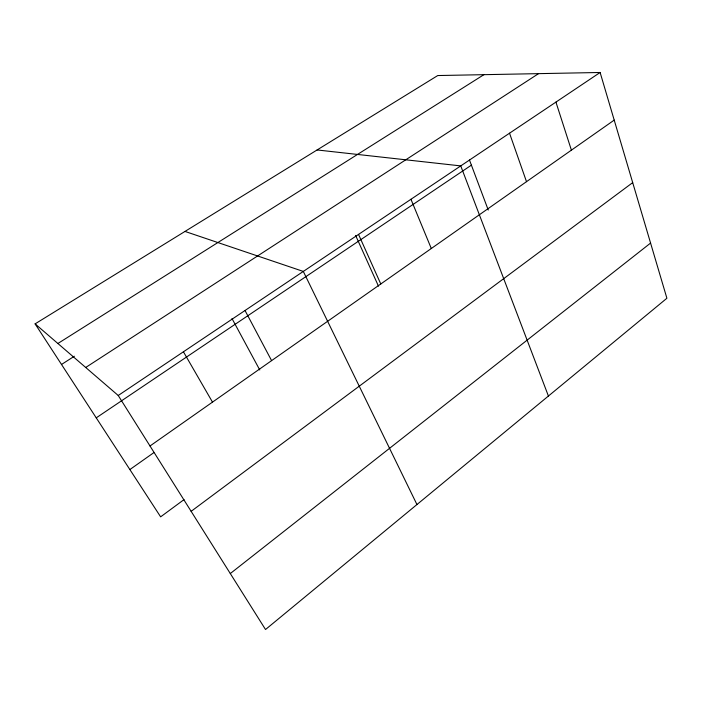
<?xml version="1.0" encoding="UTF-8"?>
<svg xmlns="http://www.w3.org/2000/svg" width="702" height="702" viewBox="0 0 702 702"><rect width="100%" height="100%" fill="white"/><g stroke="black" fill="none" stroke-linecap="round" stroke-linejoin="round"><path stroke-width="1.05" d="M230.3 573.552L650.578 243.067M191.137 511.337L632.695 182.617M184.038 499.596L160.635 516.847L35.1 323.868L437.758 75.544L600.122 72.481L666.9 298.253L265.523 629.518L118.226 395.489L35.1 323.868M129.87 469.559L153.817 452.65M150.009 445.989L614.215 120.103M96.235 417.848L471.393 165.154M118.226 395.489L600.122 72.481M85.714 367.479L538.557 73.64M61.513 364.47L74.351 356.239M57.889 343.497L483.915 74.675M317.102 149.956L460.749 165.9L548.42 396.042M184.995 231.432L303.308 271.428L416.953 504.545M183.424 351.781L212.487 402.123M232.002 318.541L259.758 369.963M245.024 310.495L271.595 360.626M355.624 235.451L378.466 286.144M358.538 234.415L380.782 283.977M410.951 199.28L431.3 248.517M469.48 160.038L488.25 210.038M509.529 133.204L526.509 181.678M555.931 102.106L571.402 150.158"/></g></svg>
